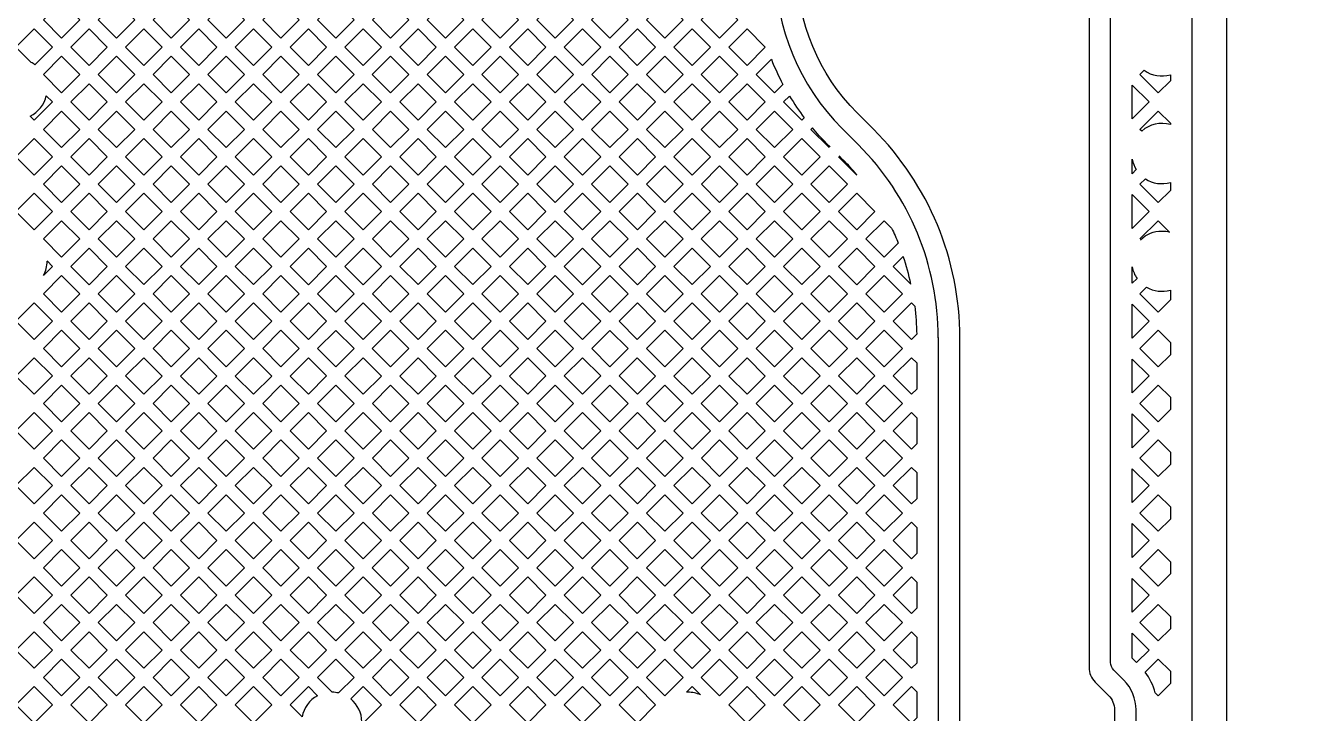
# Model space of a CAD drawing. Extents: x 1596 to 1844, y -134 to 41.
# Drawn here: x 1633.34 to 1640.91, y -81.24 to -77.18 of the extents above; entities that cross this region are included whole.
import ezdxf

# ---------------------------------------------------------------- set-up
doc = ezdxf.new("R2010")
doc.units = 0
doc.layers.add('gbr-dxf_layer0', color=7, linetype='Continuous')
doc.layers.add('gbr-outline-dxf_layer1', color=2, linetype='Continuous')

msp = doc.modelspace()

# ---------------------------------------------------------------- linework, layer by layer
at = {"layer": 'gbr-dxf_layer0'}
for p, q in [((1637.6424, -77.4724), (1637.7321, -77.3826)), ((1639.8595, -77.7337), (1639.8595, -77.5341)), ((1637.9657, -77.7957), (1638.0734, -77.9034)), ((1638.1477, -77.7889), (1638.244, -77.8852)), ((1638.078, -77.8988), (1638.0579, -77.8787)), ((1638.1273, -77.9572), (1638.2351, -78.065)), ((1638.1542, -77.975), (1638.1319, -77.9526)), ((1639.8595, -78.057), (1639.8595, -77.9723)), ((1639.8595, -78.3804), (1639.8595, -78.1808)), ((1638.4506, -78.6039), (1638.5095, -78.5451)), ((1638.5549, -78.7083), (1638.4506, -78.6039)), ((1639.8595, -78.7037), (1639.8595, -78.6073)), ((1639.8595, -79.0268), (1639.8595, -78.8275)), ((1639.8595, -79.3501), (1639.8595, -79.1506)), ((1639.8595, -79.6735), (1639.8595, -79.4739)), ((1639.8595, -79.9968), (1639.8595, -79.7973)), ((1639.8595, -80.3202), (1639.8595, -80.1206)), ((1639.8595, -80.6433), (1639.8595, -80.4439)), ((1639.8595, -80.9141), (1639.8595, -80.767))]:
    msp.add_line(p, q, dxfattribs=at)
at = {"layer": 'gbr-dxf_layer0', "linetype": 'Continuous'}
for points in [[(1638.716, -79.0243), (1638.716, -81.2844, 0.198126), (1638.7888, -81.4607), (1638.8477, -81.5193, -0.100298), (1638.8616, -81.5403, -0.097416), (1638.8664, -81.5643), (1638.8664, -81.9224, 0.414224), (1639.0444, -82.1005), (1639.7048, -82.1005, 0.414224), (1639.8829, -81.9224), (1639.8829, -81.2204, 0.198202), (1639.81, -81.0441), (1639.7512, -80.9855, -0.199993), (1639.7325, -80.9404), (1639.7325, -66.9815, 0.197847), (1639.6599, -66.8055)], [(1639.6053, -66.9819), (1639.6053, -80.9687, 0.198199), (1639.6411, -81.0553), (1639.7198, -81.134, -0.198541), (1639.7556, -81.2206), (1639.7556, -81.9224, -0.414246), (1639.7048, -81.9732), (1639.0444, -81.9732, -0.414246), (1638.9936, -81.9224), (1638.9936, -81.5361, 0.198567), (1638.9578, -81.4495), (1638.8791, -81.3708, -0.19819), (1638.8433, -81.2841), (1638.8433, -79.0243, 0.19893), (1638.334, -77.7952), (1638.2377, -77.6989, -0.198839), (1637.8836, -76.844), (1637.8836, -68.5061, 0.172537)], [(1637.7564, -68.5062), (1637.7564, -76.844, 0.198746), (1638.1474, -77.7886)], [(1640.2116, -71.7755), (1640.2116, -72.3915, -0.013662), (1640.2118, -72.401, -0.013648), (1640.2116, -72.4105), (1640.2116, -73.0265, -0.013659), (1640.2118, -73.036, -0.013652), (1640.2116, -73.0455), (1640.2116, -73.6615, -0.013665), (1640.2118, -73.671, -0.013648), (1640.2116, -73.6805), (1640.2116, -74.2965, -0.013659), (1640.2118, -74.306, -0.013652), (1640.2116, -74.3155), (1640.2116, -77.2937, -0.013662), (1640.2118, -77.3032, -0.013652), (1640.2116, -77.3127), (1640.2116, -77.9287, -0.013662), (1640.2118, -77.9382, -0.013648), (1640.2116, -77.9477), (1640.2116, -78.5637, -0.013659), (1640.2118, -78.5732, -0.013648), (1640.2116, -78.5827), (1640.2116, -83.9232, -0.41422)], [(1637.7321, -77.3826, 0.027782), (1637.8002, -77.5301), (1637.7502, -77.5801), (1637.6424, -77.4724)], [(1638.0576, -77.8784, -0.021126), (1637.9741, -77.7874), (1637.9657, -77.7957)], [(1639.8595, -77.9723, 0.092603), (1639.8836, -78.033), (1639.8595, -78.057)], [(1639.9094, -78.4463, -0.196544), (1640.034, -78.3954, -0.065875), (1640.0802, -78.4015)], [(1639.8595, -78.6073, 0.104575), (1639.8882, -78.675), (1639.8595, -78.7037)], [(1637.3145, -81.1318, 0.108525), (1637.24, -81.1155, 0.011596), (1637.232, -81.1157)]]:
    msp.add_lwpolyline(points, format="xyb", dxfattribs=at)
for points in [[(1633.4396, -77.1491), (1633.5474, -77.0414), (1633.6551, -77.1491), (1633.5474, -77.2569)], [(1633.7629, -77.1491), (1633.8707, -77.0414), (1633.9784, -77.149), (1633.8706, -77.2568)], [(1634.0861, -77.149), (1634.1939, -77.0412), (1634.3017, -77.149), (1634.1939, -77.2568)], [(1634.4095, -77.149), (1634.5173, -77.0412), (1634.625, -77.149), (1634.5173, -77.2568)], [(1634.7328, -77.149), (1634.8405, -77.0414), (1634.9483, -77.1491), (1634.8406, -77.2568)], [(1635.056, -77.1491), (1635.1638, -77.0414), (1635.2716, -77.1491), (1635.1638, -77.2569)], [(1635.3794, -77.1491), (1635.4872, -77.0414), (1635.5948, -77.149), (1635.487, -77.2568)], [(1635.7026, -77.149), (1635.8104, -77.0412), (1635.9182, -77.149), (1635.8104, -77.2568)], [(1636.0259, -77.149), (1636.1337, -77.0412), (1636.2415, -77.149), (1636.1337, -77.2568)], [(1636.3493, -77.149), (1636.4569, -77.0414), (1636.5647, -77.1491), (1636.4571, -77.2568)], [(1636.6725, -77.1491), (1636.7803, -77.0414), (1636.8881, -77.1491), (1636.7803, -77.2569)], [(1636.9958, -77.1491), (1637.1036, -77.0414), (1637.2113, -77.149), (1637.1035, -77.2568)], [(1637.319, -77.149), (1637.4268, -77.0412), (1637.5346, -77.149), (1637.4268, -77.2568)], [(1633.6012, -77.3108), (1633.709, -77.203), (1633.8167, -77.3107), (1633.7089, -77.4185)], [(1633.9245, -77.3107), (1634.0322, -77.2029), (1634.14, -77.3107), (1634.0322, -77.4185)], [(1634.2478, -77.3107), (1634.3556, -77.2029), (1634.4634, -77.3107), (1634.3556, -77.4185)], [(1634.5711, -77.3107), (1634.6789, -77.2029), (1634.7867, -77.3107), (1634.6789, -77.4185)], [(1634.8945, -77.3107), (1635.0021, -77.203), (1635.1099, -77.3108), (1635.0023, -77.4185)], [(1635.2177, -77.3108), (1635.3255, -77.203), (1635.4331, -77.3107), (1635.3254, -77.4185)], [(1635.5409, -77.3107), (1635.6487, -77.2029), (1635.7565, -77.3107), (1635.6487, -77.4185)], [(1635.8642, -77.3107), (1635.972, -77.2029), (1636.0798, -77.3107), (1635.972, -77.4185)], [(1636.1876, -77.3107), (1636.2954, -77.2029), (1636.4032, -77.3107), (1636.2954, -77.4185)], [(1636.5109, -77.3107), (1636.6186, -77.203), (1636.7264, -77.3108), (1636.6187, -77.4185)], [(1636.8341, -77.3108), (1636.9419, -77.203), (1637.0496, -77.3107), (1636.9418, -77.4185)], [(1637.1574, -77.3107), (1637.2652, -77.2029), (1637.3729, -77.3107), (1637.2652, -77.4185)], [(1637.4807, -77.3107), (1637.5885, -77.2029), (1637.6963, -77.3107), (1637.5885, -77.4185)], [(1633.4397, -77.4724), (1633.5474, -77.3647), (1633.655, -77.4724), (1633.5474, -77.58)], [(1633.7628, -77.4724), (1633.8706, -77.3646), (1633.9784, -77.4724), (1633.8706, -77.5801)], [(1634.0861, -77.4724), (1634.1939, -77.3646), (1634.3017, -77.4724), (1634.1939, -77.5801)], [(1634.4095, -77.4724), (1634.5173, -77.3646), (1634.625, -77.4724), (1634.5173, -77.5801)], [(1634.7328, -77.4724), (1634.8406, -77.3646), (1634.9484, -77.4724), (1634.8406, -77.5801)], [(1635.0561, -77.4724), (1635.1638, -77.3647), (1635.2715, -77.4724), (1635.1638, -77.58)], [(1635.3792, -77.4724), (1635.487, -77.3646), (1635.5948, -77.4724), (1635.487, -77.5801)], [(1635.7026, -77.4724), (1635.8104, -77.3646), (1635.9182, -77.4724), (1635.8104, -77.5801)], [(1636.0259, -77.4724), (1636.1337, -77.3646), (1636.2415, -77.4724), (1636.1337, -77.5801)], [(1636.3493, -77.4724), (1636.4571, -77.3646), (1636.5648, -77.4724), (1636.4571, -77.5801)], [(1636.6726, -77.4724), (1636.7803, -77.3647), (1636.8879, -77.4724), (1636.7803, -77.58)], [(1636.9957, -77.4724), (1637.1035, -77.3646), (1637.2113, -77.4724), (1637.1035, -77.5802)], [(1637.319, -77.4724), (1637.4268, -77.3646), (1637.5346, -77.4724), (1637.4268, -77.5801)], [(1633.6012, -77.6339), (1633.7089, -77.5262), (1633.8167, -77.634), (1633.709, -77.7417)], [(1633.9245, -77.634), (1634.0322, -77.5262), (1634.14, -77.634), (1634.0322, -77.7418)], [(1634.2478, -77.634), (1634.3556, -77.5262), (1634.4634, -77.634), (1634.3556, -77.7418)], [(1634.5711, -77.634), (1634.6789, -77.5262), (1634.7867, -77.634), (1634.6789, -77.7418)], [(1634.8945, -77.634), (1635.0023, -77.5262), (1635.1099, -77.6339), (1635.0021, -77.7417)], [(1635.2177, -77.6339), (1635.3254, -77.5262), (1635.4331, -77.634), (1635.3255, -77.7417)], [(1635.5409, -77.634), (1635.6487, -77.5262), (1635.7565, -77.634), (1635.6487, -77.7418)], [(1635.8642, -77.634), (1635.972, -77.5262), (1636.0798, -77.634), (1635.972, -77.7418)], [(1636.1876, -77.634), (1636.2954, -77.5262), (1636.4032, -77.634), (1636.2954, -77.7418)], [(1636.5109, -77.634), (1636.6187, -77.5262), (1636.7264, -77.6339), (1636.6186, -77.7417)], [(1636.8341, -77.6339), (1636.9418, -77.5262), (1637.0496, -77.634), (1636.9419, -77.7417)], [(1637.1574, -77.634), (1637.2652, -77.5262), (1637.3729, -77.634), (1637.2652, -77.7418)], [(1637.4807, -77.634), (1637.5885, -77.5262), (1637.6963, -77.634), (1637.5885, -77.7418)], [(1633.4396, -77.7956), (1633.5474, -77.6878), (1633.6551, -77.7956), (1633.5474, -77.9034)], [(1633.7629, -77.7956), (1633.8706, -77.6879), (1633.9784, -77.7957), (1633.8707, -77.9034)], [(1634.0861, -77.7957), (1634.1939, -77.6879), (1634.3017, -77.7957), (1634.1939, -77.9035)], [(1634.4095, -77.7957), (1634.5173, -77.6879), (1634.625, -77.7957), (1634.5173, -77.9035)], [(1634.7328, -77.7957), (1634.8406, -77.6879), (1634.9483, -77.7956), (1634.8405, -77.9034)], [(1635.056, -77.7956), (1635.1638, -77.6878), (1635.2716, -77.7956), (1635.1638, -77.9034)], [(1635.3794, -77.7956), (1635.487, -77.6879), (1635.5948, -77.7957), (1635.4872, -77.9034)], [(1635.7026, -77.7957), (1635.8104, -77.6879), (1635.9182, -77.7957), (1635.8104, -77.9035)], [(1636.0259, -77.7957), (1636.1337, -77.6879), (1636.2415, -77.7957), (1636.1337, -77.9035)], [(1636.3493, -77.7957), (1636.4571, -77.6879), (1636.5647, -77.7956), (1636.4569, -77.9034)], [(1636.6725, -77.7956), (1636.7803, -77.6878), (1636.8881, -77.7956), (1636.7803, -77.9034)], [(1636.9958, -77.7956), (1637.1035, -77.6879), (1637.2113, -77.7957), (1637.1036, -77.9034)], [(1637.319, -77.7957), (1637.4268, -77.6879), (1637.5346, -77.7957), (1637.4268, -77.9035)], [(1637.6424, -77.7957), (1637.7502, -77.6879), (1637.858, -77.7957), (1637.7502, -77.9035)], [(1633.2779, -77.9572), (1633.3857, -77.8495), (1633.4935, -77.9572), (1633.3857, -78.065)], [(1633.6012, -77.9572), (1633.709, -77.8495), (1633.8168, -77.9572), (1633.709, -78.065)], [(1633.9246, -77.9572), (1634.0322, -77.8496), (1634.14, -77.9574), (1634.0324, -78.065)], [(1634.2478, -77.9574), (1634.3556, -77.8496), (1634.4634, -77.9574), (1634.3556, -78.0652)], [(1634.5711, -77.9574), (1634.6789, -77.8496), (1634.7866, -77.9572), (1634.6788, -78.065)], [(1634.8943, -77.9572), (1635.0021, -77.8495), (1635.1099, -77.9572), (1635.0021, -78.065)], [(1635.2177, -77.9572), (1635.3255, -77.8495), (1635.4333, -77.9572), (1635.3255, -78.065)], [(1635.541, -77.9572), (1635.6487, -77.8496), (1635.7565, -77.9574), (1635.6488, -78.065)], [(1635.8642, -77.9574), (1635.972, -77.8496), (1636.0798, -77.9574), (1635.972, -78.0652)], [(1636.1876, -77.9574), (1636.2954, -77.8496), (1636.403, -77.9572), (1636.2953, -78.065)], [(1636.5108, -77.9572), (1636.6186, -77.8495), (1636.7264, -77.9572), (1636.6186, -78.065)], [(1636.8341, -77.9572), (1636.9419, -77.8495), (1637.0497, -77.9572), (1636.9419, -78.065)], [(1637.1575, -77.9572), (1637.2652, -77.8496), (1637.3729, -77.9574), (1637.2653, -78.065)], [(1637.4807, -77.9574), (1637.5885, -77.8496), (1637.6963, -77.9574), (1637.5885, -78.0652)], [(1637.804, -77.9574), (1637.9118, -77.8496), (1638.0195, -77.9572), (1637.9117, -78.065)], [(1633.4396, -78.1189), (1633.5474, -78.0111), (1633.6551, -78.1189), (1633.5474, -78.2267)], [(1633.7629, -78.1189), (1633.8707, -78.0111), (1633.9785, -78.1189), (1633.8707, -78.2267)], [(1634.0862, -78.1189), (1634.1939, -78.0113), (1634.3017, -78.119), (1634.194, -78.2267)], [(1634.4095, -78.119), (1634.5173, -78.0113), (1634.6249, -78.1189), (1634.5171, -78.2267)], [(1634.7327, -78.1189), (1634.8405, -78.0111), (1634.9483, -78.1189), (1634.8405, -78.2267)], [(1635.056, -78.1189), (1635.1638, -78.0111), (1635.2716, -78.1189), (1635.1638, -78.2267)], [(1635.3794, -78.1189), (1635.4872, -78.0111), (1635.5949, -78.1189), (1635.4872, -78.2267)], [(1635.7027, -78.1189), (1635.8104, -78.0113), (1635.9182, -78.119), (1635.8105, -78.2267)], [(1636.0259, -78.119), (1636.1337, -78.0113), (1636.2414, -78.1189), (1636.1336, -78.2267)], [(1636.3491, -78.1189), (1636.4569, -78.0111), (1636.5647, -78.1189), (1636.4569, -78.2267)], [(1636.6725, -78.1189), (1636.7803, -78.0111), (1636.8881, -78.1189), (1636.7803, -78.2267)], [(1636.9958, -78.1189), (1637.1036, -78.0111), (1637.2114, -78.1189), (1637.1036, -78.2267)], [(1637.3192, -78.1189), (1637.4268, -78.0113), (1637.5346, -78.119), (1637.4269, -78.2267)], [(1637.6424, -78.119), (1637.7502, -78.0112), (1637.8578, -78.1189), (1637.75, -78.2267)], [(1637.9656, -78.1189), (1638.0734, -78.0111), (1638.1812, -78.1189), (1638.0734, -78.2267)], [(1633.2779, -78.2806), (1633.3857, -78.1728), (1633.4935, -78.2806), (1633.3857, -78.3884)], [(1633.6012, -78.2806), (1633.709, -78.1728), (1633.8168, -78.2806), (1633.709, -78.3884)], [(1633.9246, -78.2806), (1634.0324, -78.1728), (1634.1402, -78.2806), (1634.0324, -78.3884)], [(1634.2479, -78.2806), (1634.3556, -78.1729), (1634.4632, -78.2806), (1634.3556, -78.3882)], [(1634.571, -78.2806), (1634.6788, -78.1728), (1634.7866, -78.2806), (1634.6788, -78.3884)], [(1634.8943, -78.2806), (1635.0021, -78.1728), (1635.1099, -78.2806), (1635.0021, -78.3884)], [(1635.2177, -78.2806), (1635.3255, -78.1728), (1635.4333, -78.2806), (1635.3255, -78.3884)], [(1635.541, -78.2806), (1635.6488, -78.1728), (1635.7566, -78.2806), (1635.6488, -78.3884)], [(1635.8644, -78.2806), (1635.972, -78.1729), (1636.0797, -78.2806), (1635.972, -78.3883)], [(1636.1875, -78.2806), (1636.2953, -78.1728), (1636.403, -78.2806), (1636.2953, -78.3884)], [(1636.5108, -78.2806), (1636.6186, -78.1728), (1636.7264, -78.2806), (1636.6186, -78.3884)], [(1636.8341, -78.2806), (1636.9419, -78.1728), (1637.0497, -78.2806), (1636.9419, -78.3884)], [(1637.1575, -78.2806), (1637.2653, -78.1728), (1637.3731, -78.2806), (1637.2653, -78.3884)], [(1637.4808, -78.2806), (1637.5885, -78.1729), (1637.6962, -78.2806), (1637.5885, -78.3883)], [(1637.8039, -78.2806), (1637.9117, -78.1728), (1638.0195, -78.2806), (1637.9117, -78.3884)], [(1638.1273, -78.2806), (1638.2351, -78.1728), (1638.3428, -78.2806), (1638.2351, -78.3884)], [(1633.4396, -78.4423), (1633.5474, -78.3345), (1633.6551, -78.4423), (1633.5474, -78.55)], [(1633.7629, -78.4423), (1633.8707, -78.3345), (1633.9785, -78.4423), (1633.8707, -78.55)], [(1634.0862, -78.4423), (1634.194, -78.3345), (1634.3017, -78.4421), (1634.1939, -78.5499)], [(1634.4095, -78.4421), (1634.5171, -78.3345), (1634.6249, -78.4423), (1634.5173, -78.5499)], [(1634.7327, -78.4423), (1634.8405, -78.3345), (1634.9483, -78.4423), (1634.8405, -78.55)], [(1635.056, -78.4423), (1635.1638, -78.3345), (1635.2716, -78.4423), (1635.1638, -78.55)], [(1635.3794, -78.4423), (1635.4872, -78.3345), (1635.5949, -78.4423), (1635.4872, -78.55)], [(1635.7027, -78.4423), (1635.8105, -78.3345), (1635.9182, -78.4421), (1635.8104, -78.5499)], [(1636.0259, -78.4421), (1636.1336, -78.3345), (1636.2414, -78.4423), (1636.1337, -78.5499)], [(1636.3491, -78.4423), (1636.4569, -78.3345), (1636.5647, -78.4423), (1636.4569, -78.55)], [(1636.6725, -78.4423), (1636.7803, -78.3345), (1636.8881, -78.4423), (1636.7803, -78.55)], [(1636.9958, -78.4423), (1637.1036, -78.3345), (1637.2114, -78.4422), (1637.1036, -78.55)], [(1637.3191, -78.4422), (1637.4269, -78.3345), (1637.5346, -78.4421), (1637.4268, -78.5499)], [(1637.6424, -78.4421), (1637.75, -78.3345), (1637.8578, -78.4423), (1637.7502, -78.5499)], [(1637.9656, -78.4423), (1638.0734, -78.3345), (1638.1812, -78.4423), (1638.0734, -78.55)], [(1633.6012, -78.6039), (1633.709, -78.4961), (1633.8168, -78.6039), (1633.709, -78.7117)], [(1633.9246, -78.6039), (1634.0324, -78.4961), (1634.14, -78.6038), (1634.0322, -78.7116)], [(1634.2478, -78.6038), (1634.3556, -78.496), (1634.4634, -78.6038), (1634.3556, -78.7116)], [(1634.5711, -78.6038), (1634.6788, -78.4961), (1634.7866, -78.6039), (1634.6789, -78.7116)], [(1634.8943, -78.6039), (1635.0021, -78.4961), (1635.1099, -78.6039), (1635.0021, -78.7117)], [(1635.2177, -78.6039), (1635.3255, -78.4961), (1635.4333, -78.6039), (1635.3255, -78.7117)], [(1635.541, -78.6039), (1635.6488, -78.4961), (1635.7565, -78.6038), (1635.6487, -78.7116)], [(1635.8642, -78.6038), (1635.972, -78.496), (1636.0798, -78.6038), (1635.972, -78.7116)], [(1636.1876, -78.6038), (1636.2953, -78.4961), (1636.403, -78.6039), (1636.2954, -78.7116)], [(1636.5108, -78.6039), (1636.6186, -78.4961), (1636.7264, -78.6039), (1636.6186, -78.7117)], [(1636.8341, -78.6039), (1636.9419, -78.4961), (1637.0497, -78.6039), (1636.9419, -78.7117)], [(1637.1575, -78.6039), (1637.2653, -78.4961), (1637.3729, -78.6038), (1637.2652, -78.7116)], [(1637.4807, -78.6038), (1637.5885, -78.496), (1637.6963, -78.6038), (1637.5885, -78.7116)], [(1637.804, -78.6038), (1637.9117, -78.4961), (1638.0195, -78.6039), (1637.9118, -78.7116)], [(1638.1273, -78.6039), (1638.2351, -78.4961), (1638.3428, -78.6039), (1638.2351, -78.7117)], [(1633.4397, -78.7655), (1633.5474, -78.6578), (1633.6551, -78.7656), (1633.5475, -78.8733)], [(1633.7629, -78.7656), (1633.8707, -78.6578), (1633.9784, -78.7655), (1633.8706, -78.8733)], [(1634.0861, -78.7655), (1634.1939, -78.6577), (1634.3017, -78.7655), (1634.1939, -78.8733)], [(1634.4095, -78.7655), (1634.5173, -78.6577), (1634.625, -78.7655), (1634.5173, -78.8733)], [(1634.7328, -78.7655), (1634.8405, -78.6578), (1634.9483, -78.7656), (1634.8406, -78.8733)], [(1635.056, -78.7656), (1635.1638, -78.6578), (1635.2716, -78.7656), (1635.1638, -78.8734)], [(1635.3794, -78.7656), (1635.4872, -78.6578), (1635.5948, -78.7655), (1635.487, -78.8733)], [(1635.7026, -78.7655), (1635.8104, -78.6577), (1635.9182, -78.7655), (1635.8104, -78.8733)], [(1636.0259, -78.7655), (1636.1337, -78.6577), (1636.2415, -78.7655), (1636.1337, -78.8733)], [(1636.3493, -78.7655), (1636.4569, -78.6578), (1636.5647, -78.7656), (1636.4571, -78.8733)], [(1636.6725, -78.7656), (1636.7803, -78.6578), (1636.888, -78.7656), (1636.7802, -78.8734)], [(1636.9958, -78.7656), (1637.1036, -78.6578), (1637.2113, -78.7655), (1637.1035, -78.8733)], [(1637.319, -78.7655), (1637.4268, -78.6577), (1637.5346, -78.7655), (1637.4268, -78.8733)], [(1637.6424, -78.7655), (1637.7502, -78.6577), (1637.858, -78.7655), (1637.7502, -78.8733)], [(1637.9657, -78.7655), (1638.0734, -78.6578), (1638.1812, -78.7656), (1638.0735, -78.8733)], [(1638.2889, -78.7656), (1638.3967, -78.6578), (1638.5044, -78.7655), (1638.3966, -78.8733)], [(1633.278, -78.9271), (1633.3858, -78.8194), (1633.4936, -78.9271), (1633.3858, -79.0349)], [(1633.6014, -78.9271), (1633.709, -78.8195), (1633.8167, -78.9271), (1633.709, -79.0348)], [(1633.9244, -78.9271), (1634.0322, -78.8194), (1634.14, -78.9271), (1634.0322, -79.0349)], [(1634.2478, -78.9271), (1634.3556, -78.8194), (1634.4634, -78.9271), (1634.3556, -79.0349)], [(1634.5711, -78.9271), (1634.6789, -78.8194), (1634.7867, -78.9271), (1634.6789, -79.0349)], [(1634.8945, -78.9271), (1635.0021, -78.8195), (1635.1099, -78.9273), (1635.0023, -79.0349)], [(1635.2177, -78.9273), (1635.3255, -78.8195), (1635.4331, -78.9271), (1635.3254, -79.0349)], [(1635.5409, -78.9271), (1635.6487, -78.8194), (1635.7565, -78.9271), (1635.6487, -79.0349)], [(1635.8642, -78.9271), (1635.972, -78.8194), (1636.0798, -78.9271), (1635.972, -79.0349)], [(1636.1876, -78.9271), (1636.2954, -78.8194), (1636.4032, -78.9271), (1636.2954, -79.0349)], [(1636.5109, -78.9271), (1636.6186, -78.8195), (1636.7264, -78.9272), (1636.6187, -79.0349)], [(1636.8341, -78.9272), (1636.9419, -78.8195), (1637.0496, -78.9271), (1636.9418, -79.0349)], [(1637.1574, -78.9271), (1637.2652, -78.8194), (1637.3729, -78.9271), (1637.2652, -79.0349)], [(1637.4807, -78.9271), (1637.5885, -78.8194), (1637.6963, -78.9271), (1637.5885, -79.0349)], [(1637.804, -78.9271), (1637.9118, -78.8194), (1638.0196, -78.9271), (1637.9118, -79.0349)], [(1638.1274, -78.9271), (1638.2351, -78.8195), (1638.3427, -78.9271), (1638.2351, -79.0348)], [(1633.4397, -79.0888), (1633.5475, -78.981), (1633.6551, -79.0887), (1633.5474, -79.1965)], [(1633.7629, -79.0887), (1633.8706, -78.981), (1633.9784, -79.0888), (1633.8707, -79.1965)], [(1634.0861, -79.0888), (1634.1939, -78.981), (1634.3017, -79.0888), (1634.1939, -79.1966)], [(1634.4095, -79.0888), (1634.5173, -78.981), (1634.625, -79.0888), (1634.5173, -79.1966)], [(1634.7328, -79.0888), (1634.8406, -78.981), (1634.9484, -79.0888), (1634.8406, -79.1966)], [(1635.0561, -79.0888), (1635.1638, -78.9812), (1635.2715, -79.0888), (1635.1638, -79.1965)], [(1635.3792, -79.0888), (1635.487, -78.981), (1635.5948, -79.0888), (1635.487, -79.1966)], [(1635.7026, -79.0888), (1635.8104, -78.981), (1635.9182, -79.0888), (1635.8104, -79.1966)], [(1636.0259, -79.0888), (1636.1337, -78.981), (1636.2415, -79.0888), (1636.1337, -79.1966)], [(1636.3493, -79.0888), (1636.4571, -78.981), (1636.5648, -79.0888), (1636.457, -79.1966)], [(1636.6726, -79.0888), (1636.7802, -78.9811), (1636.8879, -79.0888), (1636.7803, -79.1965)], [(1636.9957, -79.0888), (1637.1035, -78.981), (1637.2113, -79.0888), (1637.1035, -79.1966)], [(1637.319, -79.0888), (1637.4268, -78.981), (1637.5346, -79.0888), (1637.4268, -79.1966)], [(1637.6424, -79.0888), (1637.7502, -78.981), (1637.858, -79.0888), (1637.7502, -79.1966)], [(1637.9657, -79.0888), (1638.0735, -78.981), (1638.1812, -79.0887), (1638.0734, -79.1965)], [(1638.2889, -79.0887), (1638.3966, -78.981), (1638.5044, -79.0888), (1638.3967, -79.1965)], [(1639.9054, -79.0887), (1640.0131, -78.981), (1640.0846, -79.0525), (1640.0846, -79.1251), (1640.0132, -79.1965)], [(1633.278, -79.2505), (1633.3858, -79.1427), (1633.4935, -79.2504), (1633.3857, -79.3581)], [(1633.6012, -79.2504), (1633.709, -79.1426), (1633.8168, -79.2504), (1633.709, -79.3581)], [(1633.9246, -79.2504), (1634.0322, -79.1427), (1634.14, -79.2505), (1634.0324, -79.3581)], [(1634.2478, -79.2505), (1634.3556, -79.1427), (1634.4634, -79.2505), (1634.3556, -79.3583)], [(1634.5711, -79.2505), (1634.6789, -79.1427), (1634.7867, -79.2505), (1634.6789, -79.3583)], [(1634.8945, -79.2505), (1635.0023, -79.1427), (1635.1099, -79.2504), (1635.0021, -79.3581)], [(1635.2177, -79.2504), (1635.3254, -79.1427), (1635.4331, -79.2505), (1635.3255, -79.3581)], [(1635.5409, -79.2505), (1635.6487, -79.1427), (1635.7565, -79.2505), (1635.6487, -79.3583)], [(1635.8642, -79.2505), (1635.972, -79.1427), (1636.0798, -79.2505), (1635.972, -79.3583)], [(1636.1876, -79.2505), (1636.2954, -79.1427), (1636.4031, -79.2504), (1636.2953, -79.3582)], [(1636.5109, -79.2504), (1636.6187, -79.1427), (1636.7264, -79.2504), (1636.6186, -79.3582)], [(1636.8341, -79.2504), (1636.9418, -79.1427), (1637.0496, -79.2505), (1636.9419, -79.3582)], [(1637.1574, -79.2505), (1637.2652, -79.1427), (1637.3729, -79.2505), (1637.2652, -79.3583)], [(1637.4807, -79.2505), (1637.5885, -79.1427), (1637.6963, -79.2505), (1637.5885, -79.3583)], [(1637.804, -79.2505), (1637.9118, -79.1427), (1638.0195, -79.2504), (1637.9117, -79.3581)], [(1638.1273, -79.2504), (1638.2351, -79.1426), (1638.3428, -79.2504), (1638.2351, -79.3581)], [(1638.4506, -79.2504), (1638.5583, -79.1427), (1638.589, -79.1734), (1638.589, -79.3275), (1638.5584, -79.3581)], [(1633.4396, -79.412), (1633.5474, -79.3042), (1633.6551, -79.412), (1633.5474, -79.5198)], [(1633.7629, -79.412), (1633.8707, -79.3042), (1633.9785, -79.412), (1633.8707, -79.5198)], [(1634.0862, -79.412), (1634.1939, -79.3044), (1634.3017, -79.4122), (1634.194, -79.5198)], [(1634.4095, -79.4122), (1634.5173, -79.3044), (1634.625, -79.4122), (1634.5173, -79.5199)], [(1634.7328, -79.4122), (1634.8406, -79.3044), (1634.9483, -79.412), (1634.8405, -79.5198)], [(1635.056, -79.412), (1635.1638, -79.3042), (1635.2716, -79.412), (1635.1638, -79.5198)], [(1635.3794, -79.412), (1635.487, -79.3044), (1635.5948, -79.4122), (1635.4872, -79.5198)], [(1635.7026, -79.4122), (1635.8104, -79.3044), (1635.9182, -79.4122), (1635.8104, -79.5199)], [(1636.0259, -79.4122), (1636.1337, -79.3044), (1636.2415, -79.4121), (1636.1337, -79.5199)], [(1636.3492, -79.4121), (1636.457, -79.3043), (1636.5647, -79.412), (1636.4569, -79.5198)], [(1636.6725, -79.412), (1636.7803, -79.3042), (1636.8881, -79.412), (1636.7803, -79.5198)], [(1636.9958, -79.412), (1637.1035, -79.3044), (1637.2113, -79.4122), (1637.1036, -79.5198)], [(1637.319, -79.4122), (1637.4268, -79.3044), (1637.5346, -79.4122), (1637.4268, -79.5199)], [(1637.6424, -79.4122), (1637.7502, -79.3044), (1637.8578, -79.412), (1637.75, -79.5198)], [(1637.9656, -79.412), (1638.0734, -79.3042), (1638.1812, -79.412), (1638.0734, -79.5198)], [(1638.2889, -79.412), (1638.3967, -79.3042), (1638.5045, -79.412), (1638.3967, -79.5198)], [(1639.9054, -79.412), (1640.0132, -79.3042), (1640.0846, -79.3756), (1640.0846, -79.4484), (1640.0132, -79.5198)], [(1633.2779, -79.5737), (1633.3857, -79.4659), (1633.4935, -79.5737), (1633.3857, -79.6815)], [(1633.6012, -79.5737), (1633.709, -79.4659), (1633.8168, -79.5737), (1633.709, -79.6815)], [(1633.9246, -79.5737), (1634.0324, -79.4659), (1634.1402, -79.5737), (1634.0324, -79.6815)], [(1634.2479, -79.5737), (1634.3556, -79.466), (1634.4634, -79.5738), (1634.3557, -79.6815)], [(1634.5711, -79.5738), (1634.6789, -79.466), (1634.7866, -79.5737), (1634.6788, -79.6815)], [(1634.8943, -79.5737), (1635.0021, -79.4659), (1635.1099, -79.5737), (1635.0021, -79.6815)], [(1635.2177, -79.5737), (1635.3255, -79.4659), (1635.4333, -79.5737), (1635.3255, -79.6815)], [(1635.541, -79.5737), (1635.6487, -79.466), (1635.7565, -79.5738), (1635.6488, -79.6815)], [(1635.8642, -79.5738), (1635.972, -79.466), (1636.0798, -79.5738), (1635.972, -79.6816)], [(1636.1875, -79.5738), (1636.2953, -79.466), (1636.403, -79.5737), (1636.2953, -79.6815)], [(1636.5108, -79.5737), (1636.6186, -79.4659), (1636.7264, -79.5737), (1636.6186, -79.6815)], [(1636.8341, -79.5737), (1636.9419, -79.4659), (1637.0497, -79.5737), (1636.9419, -79.6815)], [(1637.1575, -79.5737), (1637.2652, -79.466), (1637.3729, -79.5738), (1637.2653, -79.6815)], [(1637.4807, -79.5738), (1637.5885, -79.466), (1637.6962, -79.5737), (1637.5884, -79.6815)], [(1637.8039, -79.5737), (1637.9117, -79.4659), (1638.0195, -79.5737), (1637.9117, -79.6815)], [(1638.1273, -79.5737), (1638.2351, -79.4659), (1638.3428, -79.5737), (1638.2351, -79.6815)], [(1638.4506, -79.5737), (1638.5584, -79.4659), (1638.589, -79.4965), (1638.589, -79.6509), (1638.5584, -79.6815)], [(1633.4396, -79.7354), (1633.5474, -79.6276), (1633.6551, -79.7354), (1633.5474, -79.8432)], [(1633.7629, -79.7354), (1633.8707, -79.6276), (1633.9785, -79.7354), (1633.8707, -79.8432)], [(1634.0862, -79.7354), (1634.194, -79.6276), (1634.3018, -79.7354), (1634.194, -79.8432)], [(1634.4096, -79.7354), (1634.5173, -79.6277), (1634.6249, -79.7354), (1634.5173, -79.843)], [(1634.7327, -79.7354), (1634.8405, -79.6276), (1634.9483, -79.7354), (1634.8405, -79.8432)], [(1635.056, -79.7354), (1635.1638, -79.6276), (1635.2716, -79.7354), (1635.1638, -79.8432)], [(1635.3794, -79.7354), (1635.4872, -79.6276), (1635.5949, -79.7354), (1635.4872, -79.8432)], [(1635.7027, -79.7354), (1635.8104, -79.6277), (1635.9181, -79.7354), (1635.8104, -79.8431)], [(1636.0259, -79.7354), (1636.1337, -79.6277), (1636.2414, -79.7354), (1636.1336, -79.8432)], [(1636.3491, -79.7354), (1636.4569, -79.6276), (1636.5647, -79.7354), (1636.4569, -79.8432)], [(1636.6725, -79.7354), (1636.7803, -79.6276), (1636.8881, -79.7354), (1636.7803, -79.8432)], [(1636.9958, -79.7354), (1637.1036, -79.6276), (1637.2114, -79.7354), (1637.1036, -79.8432)], [(1637.3192, -79.7354), (1637.4268, -79.6277), (1637.5345, -79.7354), (1637.4268, -79.843)], [(1637.6422, -79.7354), (1637.75, -79.6276), (1637.8578, -79.7354), (1637.75, -79.8432)], [(1637.9656, -79.7354), (1638.0734, -79.6276), (1638.1812, -79.7354), (1638.0734, -79.8432)], [(1638.2889, -79.7354), (1638.3967, -79.6276), (1638.5045, -79.7354), (1638.3967, -79.8432)], [(1639.9054, -79.7354), (1640.0132, -79.6276), (1640.0846, -79.699), (1640.0846, -79.7718), (1640.0132, -79.8432)], [(1633.278, -79.8969), (1633.3857, -79.7893), (1633.4935, -79.897), (1633.3858, -80.0047)], [(1633.6012, -79.897), (1633.709, -79.7893), (1633.8168, -79.897), (1633.709, -80.0048)], [(1633.9246, -79.897), (1634.0324, -79.7893), (1634.1402, -79.897), (1634.0324, -80.0048)], [(1634.2479, -79.897), (1634.3557, -79.7893), (1634.4634, -79.8969), (1634.3556, -80.0047)], [(1634.5711, -79.8969), (1634.6788, -79.7893), (1634.7866, -79.897), (1634.6789, -80.0047)], [(1634.8943, -79.897), (1635.0021, -79.7893), (1635.1099, -79.897), (1635.0021, -80.0048)], [(1635.2177, -79.897), (1635.3255, -79.7893), (1635.4333, -79.897), (1635.3255, -80.0048)], [(1635.541, -79.897), (1635.6488, -79.7893), (1635.7566, -79.897), (1635.6488, -80.0048)], [(1635.8643, -79.897), (1635.972, -79.7893), (1636.0797, -79.897), (1635.972, -80.0047)], [(1636.1875, -79.897), (1636.2953, -79.7893), (1636.403, -79.897), (1636.2953, -80.0048)], [(1636.5108, -79.897), (1636.6186, -79.7893), (1636.7264, -79.897), (1636.6186, -80.0048)], [(1636.8341, -79.897), (1636.9419, -79.7893), (1637.0497, -79.897), (1636.9419, -80.0048)], [(1637.1575, -79.897), (1637.2653, -79.7893), (1637.3729, -79.8969), (1637.2652, -80.0047)], [(1637.4807, -79.8969), (1637.5884, -79.7893), (1637.6962, -79.897), (1637.5885, -80.0047)], [(1637.8039, -79.897), (1637.9117, -79.7893), (1638.0195, -79.897), (1637.9117, -80.0048)], [(1638.1273, -79.897), (1638.2351, -79.7893), (1638.3428, -79.897), (1638.2351, -80.0048)], [(1638.4506, -79.897), (1638.5584, -79.7893), (1638.589, -79.8199), (1638.589, -79.9742), (1638.5584, -80.0048)], [(1633.4397, -80.0586), (1633.5474, -79.9509), (1633.6551, -80.0587), (1633.5475, -80.1664)], [(1633.7629, -80.0587), (1633.8707, -79.9509), (1633.9785, -80.0587), (1633.8707, -80.1665)], [(1634.0862, -80.0587), (1634.194, -79.9509), (1634.3017, -80.0586), (1634.1939, -80.1664)], [(1634.4095, -80.0586), (1634.5173, -79.9508), (1634.625, -80.0586), (1634.5173, -80.1664)], [(1634.7328, -80.0586), (1634.8405, -79.9509), (1634.9483, -80.0587), (1634.8406, -80.1664)], [(1635.056, -80.0587), (1635.1638, -79.9509), (1635.2716, -80.0587), (1635.1638, -80.1665)], [(1635.3794, -80.0587), (1635.4872, -79.9509), (1635.5949, -80.0586), (1635.4871, -80.1664)], [(1635.7026, -80.0587), (1635.8104, -79.9509), (1635.9182, -80.0586), (1635.8104, -80.1664)], [(1636.0259, -80.0586), (1636.1336, -79.9509), (1636.2414, -80.0587), (1636.1337, -80.1664)], [(1636.3491, -80.0587), (1636.4569, -79.9509), (1636.5647, -80.0587), (1636.4569, -80.1665)], [(1636.6725, -80.0587), (1636.7803, -79.9509), (1636.8881, -80.0587), (1636.7803, -80.1665)], [(1636.9958, -80.0587), (1637.1036, -79.9509), (1637.2113, -80.0586), (1637.1035, -80.1664)], [(1637.319, -80.0586), (1637.4268, -79.9508), (1637.5346, -80.0586), (1637.4268, -80.1664)], [(1637.6424, -80.0586), (1637.75, -79.9509), (1637.8578, -80.0587), (1637.7502, -80.1664)], [(1637.9656, -80.0587), (1638.0734, -79.9509), (1638.1812, -80.0587), (1638.0734, -80.1665)], [(1638.2889, -80.0587), (1638.3967, -79.9509), (1638.5045, -80.0587), (1638.3967, -80.1665)], [(1639.9054, -80.0587), (1640.0132, -79.9509), (1640.0846, -80.0223), (1640.0846, -80.0951), (1640.0132, -80.1665)], [(1633.278, -80.2203), (1633.3858, -80.1125), (1633.4936, -80.2203), (1633.3858, -80.328)], [(1633.6014, -80.2203), (1633.709, -80.1126), (1633.8168, -80.2204), (1633.7092, -80.328)], [(1633.9246, -80.2204), (1634.0324, -80.1126), (1634.14, -80.2203), (1634.0322, -80.328)], [(1634.2478, -80.2203), (1634.3556, -80.1125), (1634.4634, -80.2203), (1634.3556, -80.328)], [(1634.5711, -80.2203), (1634.6789, -80.1125), (1634.7867, -80.2203), (1634.6789, -80.328)], [(1634.8945, -80.2203), (1635.0021, -80.1126), (1635.1099, -80.2204), (1635.0023, -80.328)], [(1635.2177, -80.2204), (1635.3255, -80.1126), (1635.4332, -80.2203), (1635.3254, -80.3281)], [(1635.541, -80.2203), (1635.6488, -80.1125), (1635.7565, -80.2203), (1635.6487, -80.328)], [(1635.8642, -80.2203), (1635.972, -80.1125), (1636.0798, -80.2203), (1635.972, -80.328)], [(1636.1876, -80.2203), (1636.2953, -80.1126), (1636.403, -80.2204), (1636.2954, -80.328)], [(1636.5108, -80.2204), (1636.6186, -80.1126), (1636.7264, -80.2204), (1636.6186, -80.3282)], [(1636.8341, -80.2204), (1636.9419, -80.1126), (1637.0496, -80.2203), (1636.9418, -80.328)], [(1637.1574, -80.2203), (1637.2652, -80.1125), (1637.3729, -80.2203), (1637.2652, -80.328)], [(1637.4807, -80.2203), (1637.5885, -80.1125), (1637.6963, -80.2203), (1637.5885, -80.328)], [(1637.804, -80.2203), (1637.9117, -80.1126), (1638.0195, -80.2204), (1637.9118, -80.328)], [(1638.1273, -80.2204), (1638.2351, -80.1126), (1638.3428, -80.2204), (1638.2351, -80.3282)], [(1638.4506, -80.2204), (1638.5584, -80.1126), (1638.589, -80.1432), (1638.589, -80.2973), (1638.5583, -80.328)], [(1633.4397, -80.3819), (1633.5475, -80.2741), (1633.6553, -80.3819), (1633.5475, -80.4897)], [(1633.763, -80.3819), (1633.8707, -80.2743), (1633.9784, -80.3819), (1633.8707, -80.4896)], [(1634.0861, -80.3819), (1634.1939, -80.2741), (1634.3017, -80.3819), (1634.1939, -80.4897)], [(1634.4095, -80.3819), (1634.5173, -80.2741), (1634.625, -80.3819), (1634.5173, -80.4897)], [(1634.7328, -80.3819), (1634.8406, -80.2741), (1634.9484, -80.3819), (1634.8406, -80.4897)], [(1635.0561, -80.3819), (1635.1638, -80.2743), (1635.2715, -80.382), (1635.1639, -80.4896)], [(1635.3793, -80.382), (1635.4871, -80.2742), (1635.5948, -80.3819), (1635.487, -80.4897)], [(1635.7026, -80.3819), (1635.8104, -80.2741), (1635.9182, -80.3819), (1635.8104, -80.4897)], [(1636.0259, -80.3819), (1636.1337, -80.2741), (1636.2415, -80.3819), (1636.1337, -80.4897)], [(1636.3493, -80.3819), (1636.4569, -80.2743), (1636.5647, -80.3821), (1636.4571, -80.4897)], [(1636.6725, -80.3821), (1636.7803, -80.2743), (1636.8879, -80.3819), (1636.7801, -80.4897)], [(1636.9957, -80.3819), (1637.1035, -80.2741), (1637.2113, -80.3819), (1637.1035, -80.4897)], [(1637.319, -80.3819), (1637.4268, -80.2741), (1637.5346, -80.3819), (1637.4268, -80.4897)], [(1637.6424, -80.3819), (1637.7502, -80.2741), (1637.858, -80.3819), (1637.7502, -80.4897)], [(1637.9657, -80.3819), (1638.0734, -80.2743), (1638.1812, -80.3821), (1638.0735, -80.4897)], [(1638.2889, -80.3821), (1638.3967, -80.2743), (1638.5044, -80.3819), (1638.3966, -80.4897)], [(1639.9054, -80.3821), (1640.0132, -80.2743), (1640.0846, -80.3456), (1640.0846, -80.4182), (1640.0131, -80.4897)], [(1633.278, -80.5436), (1633.3858, -80.4358), (1633.4936, -80.5436), (1633.3858, -80.6514)], [(1633.6014, -80.5436), (1633.7092, -80.4358), (1633.8168, -80.5435), (1633.709, -80.6513)], [(1633.9246, -80.5435), (1634.0322, -80.4358), (1634.14, -80.5436), (1634.0324, -80.6513)], [(1634.2478, -80.5436), (1634.3556, -80.4358), (1634.4634, -80.5436), (1634.3556, -80.6514)], [(1634.5711, -80.5436), (1634.6789, -80.4358), (1634.7867, -80.5436), (1634.6789, -80.6514)], [(1634.8945, -80.5436), (1635.0023, -80.4358), (1635.11, -80.5435), (1635.0022, -80.6513)], [(1635.2177, -80.5435), (1635.3254, -80.4359), (1635.4331, -80.5436), (1635.3255, -80.6513)], [(1635.5409, -80.5436), (1635.6487, -80.4358), (1635.7565, -80.5436), (1635.6487, -80.6514)], [(1635.8642, -80.5436), (1635.972, -80.4358), (1636.0798, -80.5436), (1635.972, -80.6514)], [(1636.1876, -80.5436), (1636.2954, -80.4358), (1636.4032, -80.5436), (1636.2954, -80.6514)], [(1636.5109, -80.5436), (1636.6186, -80.4359), (1636.7263, -80.5436), (1636.6186, -80.6513)], [(1636.834, -80.5436), (1636.9418, -80.4358), (1637.0496, -80.5436), (1636.9418, -80.6514)], [(1637.1574, -80.5436), (1637.2652, -80.4358), (1637.3729, -80.5436), (1637.2652, -80.6514)], [(1637.4807, -80.5436), (1637.5885, -80.4358), (1637.6963, -80.5436), (1637.5885, -80.6514)], [(1637.804, -80.5436), (1637.9118, -80.4358), (1638.0196, -80.5436), (1637.9118, -80.6514)], [(1638.1274, -80.5436), (1638.2351, -80.4359), (1638.3427, -80.5436), (1638.2351, -80.6513)], [(1638.4505, -80.5436), (1638.5583, -80.4358), (1638.589, -80.4665), (1638.589, -80.6207), (1638.5583, -80.6514)], [(1633.4397, -80.7053), (1633.5475, -80.5975), (1633.6551, -80.7051), (1633.5474, -80.8129)], [(1633.7629, -80.7051), (1633.8707, -80.5974), (1633.9785, -80.7051), (1633.8707, -80.8129)], [(1634.0862, -80.7051), (1634.1939, -80.5975), (1634.3017, -80.7053), (1634.194, -80.8129)], [(1634.4095, -80.7053), (1634.5173, -80.5975), (1634.625, -80.7053), (1634.5173, -80.8131)], [(1634.7328, -80.7053), (1634.8406, -80.5975), (1634.9483, -80.7052), (1634.8405, -80.813)], [(1635.0561, -80.7052), (1635.1639, -80.5974), (1635.2716, -80.7051), (1635.1638, -80.8129)], [(1635.3794, -80.7051), (1635.487, -80.5975), (1635.5948, -80.7053), (1635.4872, -80.8129)], [(1635.7026, -80.7053), (1635.8104, -80.5975), (1635.9182, -80.7053), (1635.8104, -80.8131)], [(1636.0259, -80.7053), (1636.1337, -80.5975), (1636.2415, -80.7053), (1636.1337, -80.8131)], [(1636.3493, -80.7053), (1636.4571, -80.5975), (1636.5647, -80.7051), (1636.4569, -80.8129)], [(1636.6725, -80.7051), (1636.7801, -80.5975), (1636.8879, -80.7053), (1636.7803, -80.8129)], [(1636.9957, -80.7053), (1637.1035, -80.5975), (1637.2113, -80.7053), (1637.1035, -80.8131)], [(1637.319, -80.7053), (1637.4268, -80.5975), (1637.5346, -80.7053), (1637.4268, -80.8131)], [(1637.6424, -80.7053), (1637.7502, -80.5975), (1637.858, -80.7053), (1637.7502, -80.8131)], [(1637.9657, -80.7053), (1638.0735, -80.5975), (1638.1812, -80.7051), (1638.0734, -80.8129)], [(1638.2889, -80.7051), (1638.3966, -80.5975), (1638.5044, -80.7053), (1638.3967, -80.8129)], [(1639.9054, -80.7051), (1640.0131, -80.5975), (1640.0846, -80.669), (1640.0846, -80.7416), (1640.0132, -80.8129)], [(1633.278, -80.8669), (1633.3858, -80.7592), (1633.4935, -80.8668), (1633.3857, -80.9746)], [(1633.6012, -80.8668), (1633.709, -80.759), (1633.8168, -80.8668), (1633.709, -80.9746)], [(1633.9246, -80.8668), (1634.0324, -80.759), (1634.1402, -80.8668), (1634.0324, -80.9746)], [(1634.2479, -80.8668), (1634.3556, -80.7592), (1634.4634, -80.8669), (1634.3557, -80.9746)], [(1634.5711, -80.8669), (1634.6789, -80.7592), (1634.7866, -80.8669), (1634.6788, -80.9746)], [(1634.8944, -80.8669), (1635.0022, -80.7591), (1635.1099, -80.8668), (1635.0021, -80.9746)], [(1635.2177, -80.8668), (1635.3255, -80.759), (1635.4333, -80.8668), (1635.3255, -80.9746)], [(1635.541, -80.8668), (1635.6487, -80.7592), (1635.7565, -80.8669), (1635.6488, -80.9746)], [(1635.8642, -80.8669), (1635.972, -80.7592), (1636.0798, -80.8669), (1635.972, -80.9747)], [(1636.1876, -80.8669), (1636.2954, -80.7592), (1636.403, -80.8668), (1636.2953, -80.9746)], [(1636.5108, -80.8668), (1636.6186, -80.759), (1636.7264, -80.8668), (1636.6186, -80.9746)], [(1636.8341, -80.8668), (1636.9418, -80.7592), (1637.0496, -80.8669), (1636.9419, -80.9746)], [(1637.1574, -80.8669), (1637.2652, -80.7592), (1637.3729, -80.8669), (1637.2652, -80.9747)], [(1637.4807, -80.8669), (1637.5885, -80.7591), (1637.6963, -80.8669), (1637.5885, -80.9747)], [(1637.804, -80.8669), (1637.9118, -80.7592), (1638.0195, -80.8668), (1637.9117, -80.9746)], [(1638.1273, -80.8668), (1638.2351, -80.759), (1638.3428, -80.8668), (1638.2351, -80.9746)], [(1638.4506, -80.8668), (1638.5583, -80.7592), (1638.589, -80.7899), (1638.589, -80.944), (1638.5584, -80.9746)], [(1633.4396, -81.0285), (1633.5474, -80.9207), (1633.6551, -81.0285), (1633.5474, -81.1363)], [(1633.7629, -81.0285), (1633.8707, -80.9207), (1633.9785, -81.0285), (1633.8707, -81.1363)], [(1634.0862, -81.0285), (1634.194, -80.9207), (1634.3018, -81.0285), (1634.194, -81.1363)], [(1634.4096, -81.0285), (1634.5173, -80.9208), (1634.625, -81.0285), (1634.5173, -81.1362)], [(1634.7327, -81.0285), (1634.8405, -80.9207), (1634.9483, -81.0285), (1634.8405, -81.1363)], [(1635.3794, -81.0285), (1635.4872, -80.9207), (1635.5949, -81.0285), (1635.4872, -81.1363)], [(1635.7027, -81.0285), (1635.8104, -80.9208), (1635.9182, -81.0286), (1635.8105, -81.1363)], [(1636.0259, -81.0286), (1636.1337, -80.9208), (1636.2414, -81.0285), (1636.1336, -81.1363)], [(1636.3491, -81.0285), (1636.4569, -80.9207), (1636.5647, -81.0285), (1636.4569, -81.1363)], [(1636.6725, -81.0285), (1636.7803, -80.9207), (1636.8881, -81.0285), (1636.7803, -81.1363)], [(1636.9958, -81.0285), (1637.1035, -80.9208), (1637.2113, -81.0286), (1637.1036, -81.1363)], [(1637.319, -81.0286), (1637.4268, -80.9208), (1637.5346, -81.0286), (1637.4268, -81.1364)], [(1637.6424, -81.0286), (1637.7502, -80.9208), (1637.8578, -81.0285), (1637.75, -81.1363)], [(1637.9656, -81.0285), (1638.0734, -80.9207), (1638.1812, -81.0285), (1638.0734, -81.1363)], [(1638.2889, -81.0285), (1638.3967, -80.9207), (1638.5045, -81.0285), (1638.3967, -81.1363)], [(1633.2779, -81.1902), (1633.3857, -81.0824), (1633.4935, -81.1902), (1633.3857, -81.2979)], [(1633.6012, -81.1902), (1633.709, -81.0824), (1633.8168, -81.1902), (1633.709, -81.2979)], [(1633.9246, -81.1902), (1634.0324, -81.0824), (1634.1402, -81.1902), (1634.0324, -81.2979)], [(1634.2479, -81.1902), (1634.3557, -81.0824), (1634.4634, -81.1901), (1634.3556, -81.2979)], [(1634.5712, -81.1901), (1634.6788, -81.0824), (1634.7866, -81.1902), (1634.6789, -81.2978)], [(1635.541, -81.1902), (1635.6488, -81.0824), (1635.7566, -81.1902), (1635.6488, -81.2979)], [(1635.8644, -81.1902), (1635.972, -81.0825), (1636.0797, -81.1902), (1635.972, -81.2978)], [(1636.1875, -81.1902), (1636.2953, -81.0824), (1636.403, -81.1902), (1636.2953, -81.2979)], [(1636.5108, -81.1902), (1636.6186, -81.0824), (1636.7264, -81.1902), (1636.6186, -81.2979)], [(1636.8341, -81.1902), (1636.9419, -81.0824), (1637.0497, -81.1902), (1636.9419, -81.2979)], [(1637.4807, -81.1903), (1637.5885, -81.0825), (1637.6962, -81.1902), (1637.5884, -81.2979)], [(1637.8039, -81.1902), (1637.9117, -81.0824), (1638.0195, -81.1902), (1637.9117, -81.2979)], [(1638.1273, -81.1902), (1638.2351, -81.0824), (1638.3428, -81.1902), (1638.2351, -81.2979)], [(1638.4506, -81.1902), (1638.5584, -81.0824), (1638.589, -81.113), (1638.589, -81.2673), (1638.5584, -81.2979)]]:
    msp.add_lwpolyline(points, close=True, dxfattribs=at)
for points in [[(1633.278, -77.3107), (1633.3857, -77.203), (1633.4935, -77.3108), (1633.3898, -77.4145, 0.036523), (1633.368, -77.4006)], [(1639.9054, -77.4722), (1639.9301, -77.4475, 0.232106), (1640.0846, -77.4737), (1640.0846, -77.5086), (1640.0132, -77.58)], [(1633.3612, -77.7172, 0.226797), (1633.4569, -77.5973), (1633.4935, -77.6339), (1633.3857, -77.7417)], [(1637.804, -77.634), (1637.8392, -77.5989, 0.026548), (1637.9262, -77.7275), (1637.9118, -77.7418)], [(1639.9054, -77.7956), (1640.0132, -77.6878), (1640.0846, -77.7592), (1640.0846, -77.7677, 0.260143), (1639.9155, -77.8057)], [(1639.9054, -78.1189), (1639.9371, -78.0872, 0.219679), (1640.0846, -78.1087), (1640.0846, -78.1553), (1640.0132, -78.2267)], [(1638.2889, -78.4423), (1638.3967, -78.3345), (1638.4413, -78.3791, -0.016164), (1638.4802, -78.4666), (1638.3967, -78.55)], [(1639.9054, -78.7656), (1639.9443, -78.7267, 0.207198), (1640.0846, -78.7437), (1640.0846, -78.8018), (1640.0131, -78.8733)], [(1638.4505, -78.9271), (1638.5583, -78.8194), (1638.5773, -78.8384, -0.028066), (1638.5889, -79.0043), (1638.5583, -79.0349)], [(1635.056, -81.0285), (1635.1638, -80.9207), (1635.2716, -81.0285), (1635.18, -81.1201, 0.05261), (1635.143, -81.1155)], [(1639.9367, -80.9972), (1640.0132, -80.9207), (1640.0846, -80.9921), (1640.0846, -81.0649), (1640.0132, -81.1363), (1639.996, -81.1191, 0.090605)], [(1634.8944, -81.1902), (1635.0021, -81.0824), (1635.0562, -81.1364, 0.228204), (1634.9651, -81.2609)], [(1635.2523, -81.1555), (1635.3255, -81.0824), (1635.4333, -81.1902), (1635.3255, -81.2979), (1635.3177, -81.2902, 0.220752)]]:
    msp.add_lwpolyline(points, format="xyb", close=True, dxfattribs=at)
for points in [[(1639.8595, -77.5341), (1639.9593, -77.6339), (1639.8595, -77.7337)], [(1639.8595, -78.1808), (1639.9593, -78.2806), (1639.8595, -78.3804)], [(1640.0802, -78.4015), (1640.0132, -78.3345), (1639.9054, -78.4423)], [(1633.4406, -78.6568), (1633.4935, -78.6039), (1633.4615, -78.572)], [(1639.8595, -78.8275), (1639.9592, -78.9271), (1639.8595, -79.0268)], [(1639.8595, -79.1506), (1639.9593, -79.2504), (1639.8595, -79.3501)], [(1639.8595, -79.4739), (1639.9593, -79.5737), (1639.8595, -79.6735)], [(1639.8595, -79.7973), (1639.9593, -79.897), (1639.8595, -79.9968)], [(1639.8595, -80.1206), (1639.9593, -80.2204), (1639.8595, -80.3202)], [(1639.8595, -80.4439), (1639.9592, -80.5436), (1639.8595, -80.6433)], [(1639.8595, -80.767), (1639.9593, -80.8668), (1639.8858, -80.9403), (1639.8595, -80.9141)], [(1637.232, -81.1157), (1637.2652, -81.0825), (1637.3145, -81.1318)]]:
    msp.add_lwpolyline(points, dxfattribs=at)
at = {"layer": 'gbr-dxf_layer0'}
for centre, radius, start, end in [((1637.1052, -79.0244), 1.6108, 0.00313, 44.99254), ((1637.1052, -79.0244), 1.4838, 40.33892, 44.99223), ((1637.1052, -79.0244), 1.4838, 12.30113, 18.84585), ((1633.2837, -78.5732), 0.1778, 331.9636, 359.99941)]:
    msp.add_arc(centre, radius, start, end, dxfattribs=at)
at = {"layer": 'gbr-outline-dxf_layer1', "linetype": 'Continuous'}
msp.add_lwpolyline([(1627.4049, -65.2514), (1627.4049, -59.6032, -0.414218), (1627.905, -59.1031), (1637.1049, -59.1031, -0.414219), (1637.605, -59.6032), (1637.605, -63.9102, 0.414223), (1637.805, -64.1102), (1639.9098, -64.1102, -0.414215), (1640.9098, -65.1102), (1640.9098, -70.2471, -0.240277), (1640.4972, -71.0567, 0.240122), (1640.415, -71.2181), (1640.415, -83.9232, -0.414366), (1639.9149, -84.4231), (1630.715, -84.4231, -0.414365), (1630.2149, -83.9232), (1630.2149, -69.1737, 0.170771), (1630.1708, -69.0485), (1627.6251, -65.8775, -0.170765)], format="xyb", close=True, dxfattribs=at)

doc.saveas('drawing.dxf')
